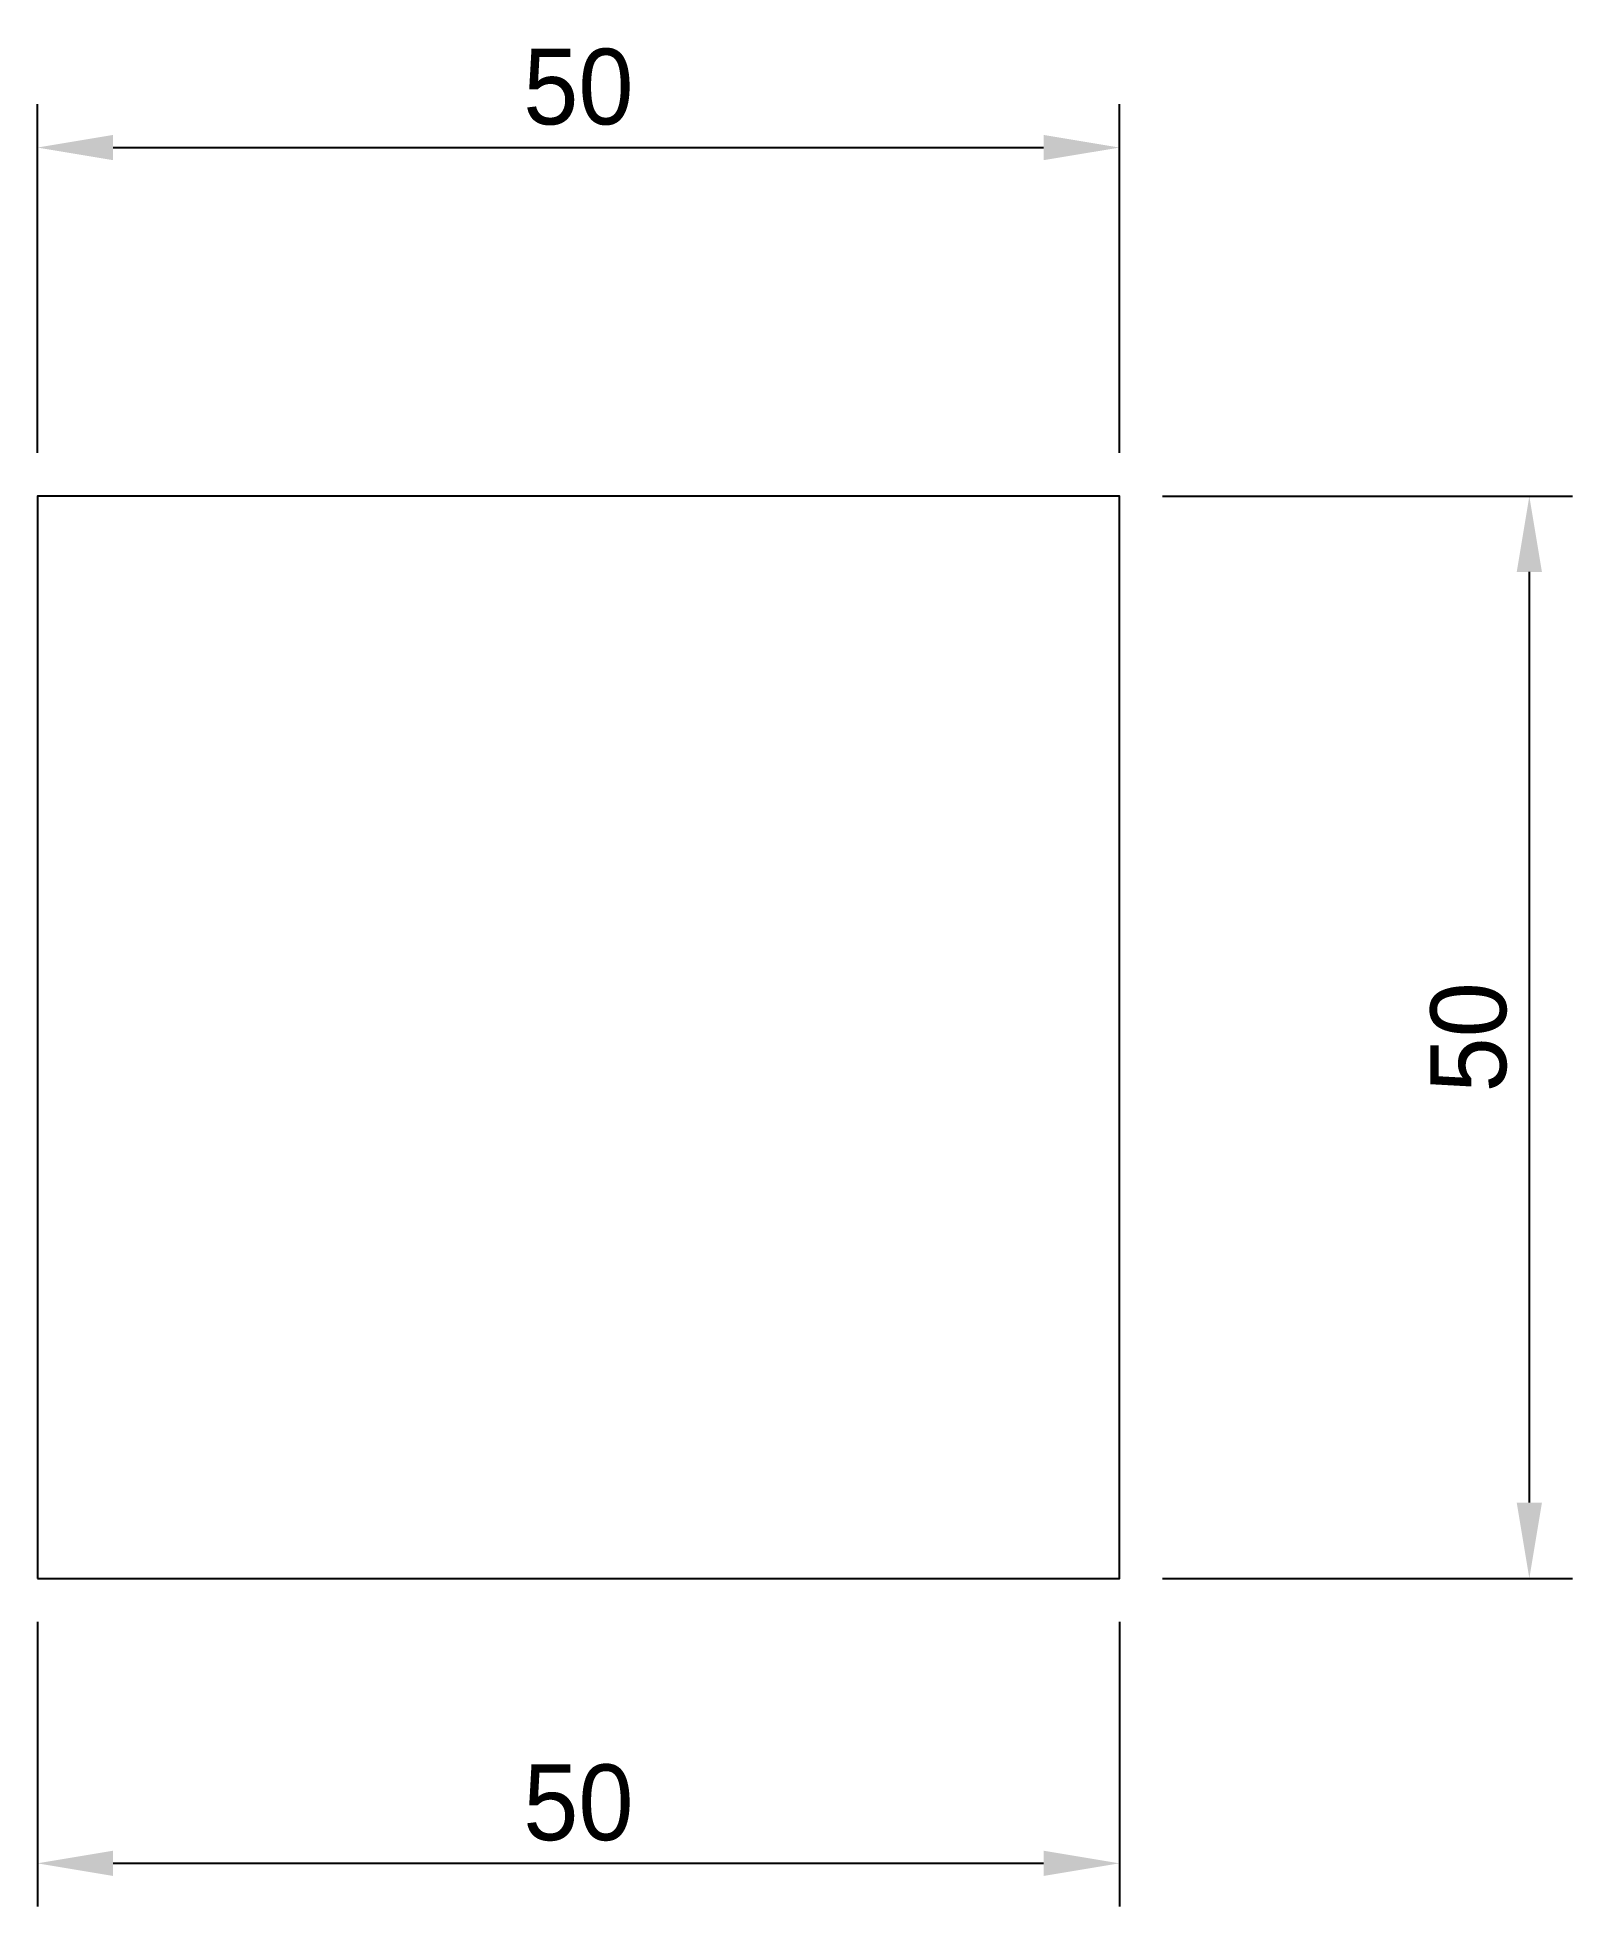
# Model space of a CAD drawing. Header units: millimetres. Extents: x 50 to 120.9, y 34.4 to 120.8.
import ezdxf

# ---------------------------------------------------------------- set-up
doc = ezdxf.new("R2010")
doc.units = ezdxf.units.MM
doc.styles.add('굴림', font='')
doc.styles.get('굴림').set_extended_font_data('@Gulim')
doc.dimstyles.new('기계제도기능사치수', dxfattribs={"dimtxt": 3.5, "dimasz": 3.5, "dimexe": 2, "dimexo": 2, "dimgap": 1, "dimtad": 1, "dimdsep": 46, "dimtxsty": '굴림', "dimcen": 2.5, "dimclrd": 1, "dimclre": 1, "dimclrt": 2, "dimazin": 2, "dimtfac": 1, "dimtmove": 0, "dimatfit": 3, "dimfxl": 1, "dimarcsym": 0})

# ---------------------------------------------------------------- blocks, each defined once
blk = doc.blocks.new('*D2')
at = {"color": 1, "lineweight": -2, "transparency": 16777216}
for p, q in [((49.981, 101.566), (49.981, 117.676)), ((99.981, 101.566), (99.981, 117.676)), ((53.481, 115.676), (96.481, 115.676))]:
    blk.add_line(p, q, dxfattribs=at)
at = {"color": 1, "transparency": 16777216}
for points in [[(53.481, 116.26), (53.481, 115.093), (49.981, 115.676)], [(96.481, 116.26), (96.481, 115.093), (99.981, 115.676)]]:
    blk.add_solid(points, dxfattribs=at)
at = {"layer": 'Defpoints', "color": 0, "transparency": 16777216}
for p in [(99.981, 115.676), (49.981, 99.566), (99.981, 99.566)]:
    blk.add_point(p, dxfattribs=at)
at = {"color": 2, "transparency": 16777216, "insert": (74.981, 118.471), "char_height": 3.5, "attachment_point": 5, "style": '굴림'}
blk.add_mtext('50', dxfattribs=at)
blk = doc.blocks.new('*D3')
at = {"color": 1, "lineweight": -2, "transparency": 16777216}
for p, q in [((101.981, 99.566), (120.925, 99.566)), ((118.925, 96.066), (118.925, 53.066)), ((101.981, 49.566), (120.925, 49.566))]:
    blk.add_line(p, q, dxfattribs=at)
at = {"color": 1, "transparency": 16777216}
for points in [[(118.342, 96.066), (119.509, 96.066), (118.925, 99.566)], [(118.342, 53.066), (119.509, 53.066), (118.925, 49.566)]]:
    blk.add_solid(points, dxfattribs=at)
at = {"layer": 'Defpoints', "color": 0, "transparency": 16777216}
for p in [(99.981, 99.566), (99.981, 49.566), (118.925, 49.566)]:
    blk.add_point(p, dxfattribs=at)
at = {"color": 2, "transparency": 16777216, "insert": (116.131, 74.566), "char_height": 3.5, "attachment_point": 5, "rotation": 90, "style": '굴림'}
blk.add_mtext('50', dxfattribs=at)
blk = doc.blocks.new('*D4')
at = {"color": 1, "lineweight": -2, "transparency": 16777216}
for p, q in [((49.981, 47.566), (49.981, 34.401)), ((99.981, 47.566), (99.981, 34.401)), ((53.481, 36.401), (96.481, 36.401))]:
    blk.add_line(p, q, dxfattribs=at)
at = {"color": 1, "transparency": 16777216}
for points in [[(53.481, 36.984), (53.481, 35.818), (49.981, 36.401)], [(96.481, 36.984), (96.481, 35.818), (99.981, 36.401)]]:
    blk.add_solid(points, dxfattribs=at)
at = {"layer": 'Defpoints', "color": 0, "transparency": 16777216}
for p in [(49.981, 49.566), (99.981, 49.566), (99.981, 36.401)]:
    blk.add_point(p, dxfattribs=at)
at = {"color": 2, "transparency": 16777216, "insert": (74.981, 39.195), "char_height": 3.5, "attachment_point": 5, "style": '굴림'}
blk.add_mtext('50', dxfattribs=at)

msp = doc.modelspace()

# ---------------------------------------------------------------- linework, layer by layer
msp.add_lwpolyline([(49.981, 49.566), (99.981, 49.566), (99.981, 99.566), (49.981, 99.566)], close=True)

# ---------------------------------------------------------------- dimensions: what is measured, and where the dimension line sits
for base, p1, p2, picture, middle in [((99.981, 115.676), (49.981, 99.566), (99.981, 99.566), '*D2', (74.981, 118.471)), ((99.981, 36.401), (49.981, 49.566), (99.981, 49.566), '*D4', (74.981, 39.195))]:
    dim = msp.add_linear_dim(base=base, p1=p1, p2=p2, dimstyle='기계제도기능사치수')
    dim.commit()
    dim.dimension.update_dxf_attribs({"geometry": picture, "text_midpoint": middle})
dim = msp.add_linear_dim(base=(118.925, 49.566), p1=(99.981, 99.566), p2=(99.981, 49.566), angle=90, dimstyle='기계제도기능사치수')
dim.commit()
dim.dimension.update_dxf_attribs({"geometry": '*D3', "text_midpoint": (116.131, 74.566)})

doc.saveas('drawing.dxf')
